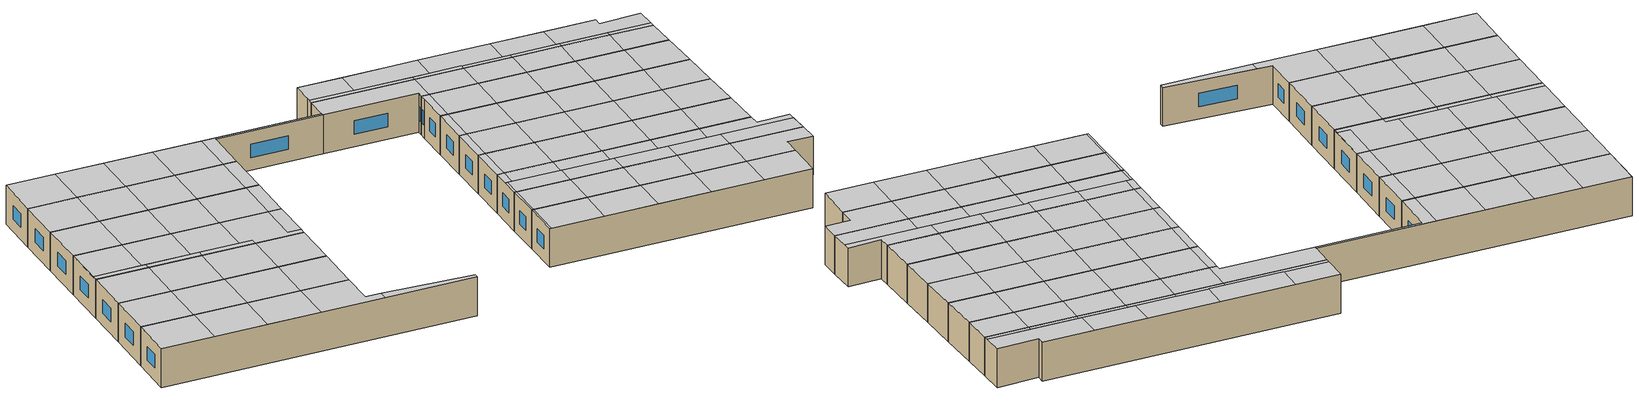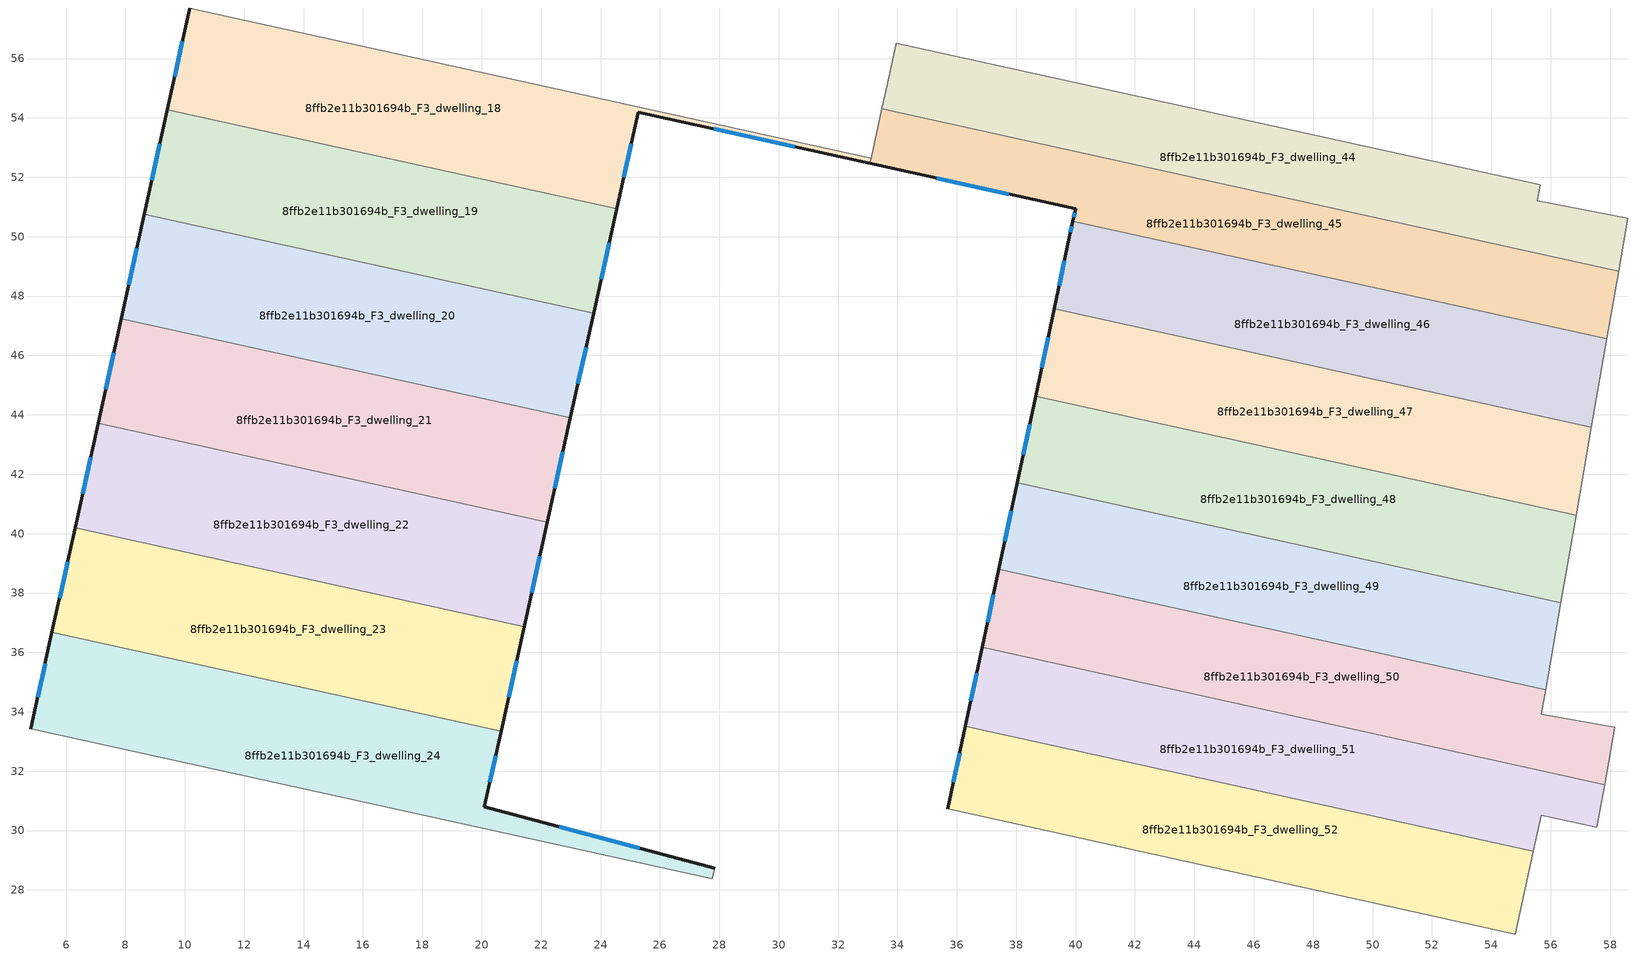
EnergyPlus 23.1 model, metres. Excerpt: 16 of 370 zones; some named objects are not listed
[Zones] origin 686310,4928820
8ffb2e11b301694b_F3_dwelling_18
 floor to 8ffb2e11b301694b_F2_dwelling_18 (EU_floor_Construction): 33.11,52.65 33.07,52.47 25.27,54.2 24.55,50.94 9.41,54.28 10.17,57.7 z9
 wall outside (EU_wall_Construction): 24.55,50.94 25.27,54.2 33.07,52.47 / 10.17,57.7 9.41,54.28 z9:12
 wall to 8ffb2e11b301694b_F3_dwelling_19 (EU_wall_Construction): 9.41,54.28 24.55,50.94 z9:12
 wall to 8ffb2e11b301694b_F3_dwelling_17 (EU_wall_Construction): 33.11,52.65 10.17,57.7 z9:12
 wall to 8ffb2e11b301694b_F3_dwelling_45 (EU_wall_Construction): 33.07,52.47 33.11,52.65 z9:12
 window (EU_Window_Construction): 27.81,53.63 30.53,53.03 / 24.78,52 25.03,53.14 / 9.92,56.59 9.66,55.39 z9.98:11.02
 ceiling to 8ffb2e11b301694b_F4_dwelling_22 (EU_floor_Construction): 20.04,51.93 20.8,55.36 17.25,56.14 16.5,52.71 z12
 ceiling to 8ffb2e11b301694b_F4_dwelling_20 (EU_floor_Construction): 12.95,53.49 13.71,56.92 10.17,57.7 9.41,54.27 z12
 ceiling to 8ffb2e11b301694b_F4_dwelling_23 (EU_floor_Construction): 23.58,51.15 24.34,54.58 20.8,55.36 20.04,51.93 z12
 ceiling to 8ffb2e11b301694b_F4_dwelling_21 (EU_floor_Construction): 16.5,52.71 17.25,56.14 13.71,56.92 12.95,53.49 z12
 ceiling to 8ffb2e11b301694b_F4_dwelling_24 (EU_floor_Construction): 33.07,52.47 33.11,52.65 24.34,54.58 23.58,51.15 24.55,50.94 25.27,54.2 z12
8ffb2e11b301694b_F3_dwelling_19
 floor to 8ffb2e11b301694b_F2_dwelling_19 (EU_floor_Construction): 24.55,50.94 23.77,47.42 8.64,50.76 9.41,54.28 z9
 wall outside (EU_wall_Construction): 9.41,54.28 8.64,50.76 / 23.77,47.42 24.55,50.94 z9:12
 wall to 8ffb2e11b301694b_F3_dwelling_20 (EU_wall_Construction): 8.64,50.76 23.77,47.42 z9:12
 window (EU_Window_Construction): 9.16,53.13 8.89,51.9 / 24.02,48.57 24.29,49.8 z9.98:11.02
 ceiling to 8ffb2e11b301694b_F4_dwelling_20 (EU_floor_Construction): 12.18,49.98 12.95,53.49 9.41,54.27 8.64,50.76 z12
 ceiling to 8ffb2e11b301694b_F4_dwelling_21 (EU_floor_Construction): 15.72,49.19 16.5,52.71 12.95,53.49 12.18,49.98 z12
 ceiling to 8ffb2e11b301694b_F4_dwelling_22 (EU_floor_Construction): 19.27,48.41 20.04,51.93 16.5,52.71 15.72,49.19 z12
 ceiling to 8ffb2e11b301694b_F4_dwelling_24 (EU_floor_Construction): 23.77,47.42 24.55,50.94 23.58,51.15 22.81,47.63 z12
 ceiling adiabatic (EU_roof_Construction): 22.81,47.63 23.58,51.15 20.04,51.93 19.27,48.41 z12
8ffb2e11b301694b_F3_dwelling_20
 floor to 8ffb2e11b301694b_F2_dwelling_20 (EU_floor_Construction): 23.77,47.42 22.99,43.9 7.86,47.24 8.64,50.76 z9
 wall outside (EU_wall_Construction): 8.64,50.76 7.86,47.24 / 22.99,43.9 23.77,47.42 z9:12
 wall to 8ffb2e11b301694b_F3_dwelling_21 (EU_wall_Construction): 7.86,47.24 22.99,43.9 z9:12
 window (EU_Window_Construction): 8.38,49.61 8.11,48.38 / 23.24,45.05 23.51,46.28 z9.98:11.02
 ceiling adiabatic (EU_roof_Construction): 22.03,44.11 22.81,47.63 19.27,48.41 18.49,44.89 z12
 ceiling to 8ffb2e11b301694b_F4_dwelling_22 (EU_floor_Construction): 18.49,44.89 19.27,48.41 15.72,49.19 14.95,45.67 z12
 ceiling to 8ffb2e11b301694b_F4_dwelling_20 (EU_floor_Construction): 11.4,46.46 12.18,49.98 8.64,50.76 7.86,47.24 z12
 ceiling to 8ffb2e11b301694b_F4_dwelling_24 (EU_floor_Construction): 22.99,43.9 23.77,47.42 22.81,47.63 22.03,44.11 z12
 ceiling to 8ffb2e11b301694b_F4_dwelling_21 (EU_floor_Construction): 14.95,45.67 15.72,49.19 12.18,49.98 11.4,46.46 z12
8ffb2e11b301694b_F3_dwelling_21
 floor to 8ffb2e11b301694b_F2_dwelling_21 (EU_floor_Construction): 22.99,43.9 22.21,40.38 7.08,43.72 7.86,47.24 z9
 wall outside (EU_wall_Construction): 7.86,47.24 7.08,43.72 / 22.21,40.38 22.99,43.9 z9:12
 wall to 8ffb2e11b301694b_F3_dwelling_22 (EU_wall_Construction): 7.08,43.72 22.21,40.38 z9:12
 window (EU_Window_Construction): 7.61,46.09 7.34,44.86 / 22.46,41.53 22.73,42.76 z9.98:11.02
 ceiling to 8ffb2e11b301694b_F4_dwelling_21 (EU_floor_Construction): 14.27,42.59 14.95,45.67 11.4,46.46 10.72,43.37 z12
 ceiling to 8ffb2e11b301694b_F4_dwelling_11 (EU_floor_Construction): 14.81,42.01 14.91,42.45 11.04,43.3 10.95,42.87 z12
 ceiling to 8ffb2e11b301694b_F4_dwelling_20 (EU_floor_Construction): 10.72,43.37 11.4,46.46 7.86,47.24 7.18,44.15 z12
 ceiling to 8ffb2e11b301694b_F4_dwelling_12 (EU_floor_Construction): 18.68,41.16 18.78,41.6 14.91,42.45 14.81,42.01 z12
 ceiling to 8ffb2e11b301694b_F4_dwelling_22 (EU_floor_Construction): 17.81,41.81 18.49,44.89 14.95,45.67 14.27,42.59 z12
 ceiling to 8ffb2e11b301694b_F4_dwelling_24 (EU_floor_Construction): 22.3,40.82 22.99,43.9 22.03,44.11 21.35,41.03 z12
 ceiling adiabatic (EU_roof_Construction): 22.21,40.38 22.3,40.82 21.35,41.03 22.03,44.11 18.49,44.89 17.81,41.81 7.18,44.15 7.08,43.72 10.95,42.87 11.04,43.3 18.78,41.6 18.68,41.16 z12
8ffb2e11b301694b_F3_dwelling_22
 floor to 8ffb2e11b301694b_F2_dwelling_22 (EU_floor_Construction): 22.21,40.38 21.43,36.86 6.31,40.2 7.08,43.72 z9
 wall outside (EU_wall_Construction): 21.43,36.86 22.21,40.38 / 7.08,43.72 6.31,40.2 z9:12
 wall to 8ffb2e11b301694b_F3_dwelling_23 (EU_wall_Construction): 6.31,40.2 21.43,36.86 z9:12
 window (EU_Window_Construction): 21.68,38.01 21.95,39.24 / 6.83,42.57 6.56,41.34 z9.98:11.02
 ceiling to 8ffb2e11b301694b_F4_dwelling_12 (EU_floor_Construction): 17.9,37.64 18.68,41.16 14.81,42.01 14.04,38.49 z12
 ceiling to 8ffb2e11b301694b_F4_dwelling_13 (EU_floor_Construction): 21.43,36.86 22.21,40.38 18.68,41.16 17.9,37.64 z12
 ceiling to 8ffb2e11b301694b_F4_dwelling_11 (EU_floor_Construction): 14.04,38.49 14.81,42.01 10.95,42.87 10.17,39.34 z12
 ceiling to 8ffb2e11b301694b_F4_dwelling_10 (EU_floor_Construction): 10.17,39.34 10.95,42.87 7.08,43.72 6.31,40.2 z12
8ffb2e11b301694b_F3_dwelling_23
 floor to 8ffb2e11b301694b_F2_dwelling_23 (EU_floor_Construction): 21.43,36.86 20.65,33.34 5.53,36.67 6.31,40.2 z9
 wall outside (EU_wall_Construction): 6.31,40.2 5.53,36.67 / 20.65,33.34 21.43,36.86 z9:12
 wall to 8ffb2e11b301694b_F3_dwelling_24 (EU_wall_Construction): 5.53,36.67 20.65,33.34 z9:12
 window (EU_Window_Construction): 6.05,39.05 5.78,37.82 / 20.9,34.49 21.18,35.72 z9.98:11.02
 ceiling to 8ffb2e11b301694b_F4_dwelling_11 (EU_floor_Construction): 13.26,34.97 14.04,38.49 10.17,39.34 9.39,35.82 z12
 ceiling to 8ffb2e11b301694b_F4_dwelling_12 (EU_floor_Construction): 17.13,34.12 17.9,37.64 14.04,38.49 13.26,34.97 z12
 ceiling to 8ffb2e11b301694b_F4_dwelling_10 (EU_floor_Construction): 9.39,35.82 10.17,39.34 6.31,40.2 5.53,36.67 z12
 ceiling to 8ffb2e11b301694b_F4_dwelling_13 (EU_floor_Construction): 20.65,33.34 21.43,36.86 17.9,37.64 17.13,34.12 z12
8ffb2e11b301694b_F3_dwelling_24
 floor to 8ffb2e11b301694b_F2_dwelling_24 (EU_floor_Construction): 20.65,33.34 20.09,30.81 27.84,28.73 27.76,28.37 4.81,33.43 5.53,36.67 z9
 wall outside (EU_wall_Construction): 27.84,28.73 20.09,30.81 20.65,33.34 / 5.53,36.67 4.81,33.43 z9:12
 wall to 8ffb2e11b301694b_F3_dwelling_25 (EU_wall_Construction): 4.81,33.43 27.76,28.37 z9:12
 wall to 8ffb2e11b301694b_F3_dwelling_54 (EU_wall_Construction): 27.76,28.37 27.84,28.73 z9:12
 window (EU_Window_Construction): 25.32,29.4 22.61,30.13 / 5.29,35.62 5.04,34.49 / 20.27,31.63 20.47,32.52 z9.98:11.02
 ceiling to 8ffb2e11b301694b_F4_dwelling_12 (EU_floor_Construction): 16.41,30.87 17.13,34.12 13.26,34.97 12.55,31.73 z12
 ceiling to 8ffb2e11b301694b_F4_dwelling_10 (EU_floor_Construction): 8.68,32.58 9.39,35.82 5.53,36.67 4.81,33.43 z12
 ceiling to 8ffb2e11b301694b_F4_dwelling_11 (EU_floor_Construction): 12.55,31.73 13.26,34.97 9.39,35.82 8.68,32.58 z12
 ceiling to 8ffb2e11b301694b_F4_dwelling_14 (EU_floor_Construction): 27.76,28.37 27.84,28.73 21.24,30.5 21.1,29.84 z12
 ceiling to 8ffb2e11b301694b_F4_dwelling_13 (EU_floor_Construction): 21.1,29.84 21.24,30.5 20.09,30.81 20.65,33.34 17.13,34.12 16.41,30.87 z12
8ffb2e11b301694b_F3_dwelling_44
 floor to 8ffb2e11b301694b_F2_dwelling_44 (EU_floor_Construction): 55.65,51.74 55.55,51.21 58.6,50.62 58.29,48.84 33.48,54.31 33.96,56.52 z9
 wall adiabatic (EU_wall_Construction): 58.29,48.84 58.6,50.62 55.55,51.21 55.65,51.74 z9:12
 wall to 8ffb2e11b301694b_F3_dwelling_45 (EU_wall_Construction): 33.48,54.31 58.29,48.84 z9:12
 wall to 8ffb2e11b301694b_F3_dwelling_43 (EU_wall_Construction): 55.65,51.74 33.96,56.52 z9:12
 wall to 8ffb2e11b301694b_F3_dwelling_16 (EU_wall_Construction): 33.96,56.52 33.62,54.97 z9:12
 wall to 8ffb2e11b301694b_F3_dwelling_17 (EU_wall_Construction): 33.62,54.97 33.48,54.31 z9:12
 ceiling to 8ffb2e11b301694b_F4_dwelling_39 (EU_floor_Construction): 58.34,49.16 58.6,50.62 55.55,51.21 55.65,51.74 51.88,52.57 51.46,50.68 z12
 ceiling to 8ffb2e11b301694b_F4_dwelling_36 (EU_floor_Construction): 42.27,52.7 42.69,54.6 37.24,55.8 36.82,53.9 z12
 ceiling to 8ffb2e11b301694b_F4_dwelling_25 (EU_floor_Construction): 44.52,51.87 44.59,52.19 41.05,52.97 40.98,52.65 z12
 ceiling to 8ffb2e11b301694b_F4_dwelling_38 (EU_floor_Construction): 51.46,50.68 51.88,52.57 47.99,53.43 47.58,51.53 z12
 ceiling to 8ffb2e11b301694b_F4_dwelling_24 (EU_floor_Construction): 40.98,52.65 41.05,52.97 33.55,54.62 33.48,54.31 z12
 ceiling to 8ffb2e11b301694b_F4_dwelling_37 (EU_floor_Construction): 47.58,51.53 47.99,53.43 42.69,54.6 42.27,52.7 z12
 ceiling adiabatic (EU_roof_Construction): 36.82,53.9 37.24,55.8 33.96,56.52 33.55,54.62 z12
 ceiling to 8ffb2e11b301694b_F4_dwelling_29 (EU_floor_Construction): 58.29,48.84 58.34,49.16 55.22,49.85 55.15,49.53 z12
 ceiling to 8ffb2e11b301694b_F4_dwelling_27 (EU_floor_Construction): 51.61,50.31 51.68,50.63 48.14,51.41 48.07,51.09 z12
 ceiling to 8ffb2e11b301694b_F4_dwelling_28 (EU_floor_Construction): 55.15,49.53 55.22,49.85 51.68,50.63 51.61,50.31 z12
 ceiling to 8ffb2e11b301694b_F4_dwelling_26 (EU_floor_Construction): 48.07,51.09 48.14,51.41 44.59,52.19 44.52,51.87 z12
8ffb2e11b301694b_F3_dwelling_45
 floor to 8ffb2e11b301694b_F2_dwelling_45 (EU_floor_Construction): 58.29,48.84 57.89,46.56 39.91,50.53 40,50.93 33.07,52.47 33.48,54.31 z9
 wall outside (EU_wall_Construction): 33.07,52.47 40,50.93 39.91,50.53 z9:12
 wall adiabatic (EU_wall_Construction): 57.89,46.56 58.29,48.84 z9:12
 wall to 8ffb2e11b301694b_F3_dwelling_46 (EU_wall_Construction): 39.91,50.53 57.89,46.56 z9:12
 wall to 8ffb2e11b301694b_F3_dwelling_17 (EU_wall_Construction): 33.48,54.31 33.11,52.65 z9:12
 window (EU_Window_Construction): 39.97,50.8 39.94,50.66 / 35.32,51.97 37.75,51.43 z9.98:11.02
 ceiling to 8ffb2e11b301694b_F4_dwelling_29 (EU_floor_Construction): 57.89,46.56 58.29,48.84 55.15,49.53 54.66,47.28 z12
 ceiling to 8ffb2e11b301694b_F4_dwelling_25 (EU_floor_Construction): 44.03,49.62 44.52,51.87 40.98,52.65 40.48,50.4 z12
 ceiling to 8ffb2e11b301694b_F4_dwelling_26 (EU_floor_Construction): 47.57,48.84 48.07,51.09 44.52,51.87 44.03,49.62 z12
 ceiling to 8ffb2e11b301694b_F4_dwelling_28 (EU_floor_Construction): 54.66,47.28 55.15,49.53 51.61,50.31 51.11,48.06 z12
 ceiling to 8ffb2e11b301694b_F4_dwelling_24 (EU_floor_Construction): 40.48,50.4 40.98,52.65 33.48,54.31 33.11,52.65 33.07,52.47 40,50.93 39.91,50.52 z12
 ceiling to 8ffb2e11b301694b_F4_dwelling_27 (EU_floor_Construction): 51.11,48.06 51.61,50.31 48.07,51.09 47.57,48.84 z12
8ffb2e11b301694b_F3_dwelling_46
 floor to 8ffb2e11b301694b_F2_dwelling_46 (EU_floor_Construction): 57.89,46.56 57.37,43.58 39.28,47.57 39.79,49.97 39.91,50.53 z9
 wall outside (EU_wall_Construction): 39.91,50.53 39.79,49.97 39.28,47.57 z9:12
 wall adiabatic (EU_wall_Construction): 57.37,43.58 57.89,46.56 z9:12
 wall to 8ffb2e11b301694b_F3_dwelling_47 (EU_wall_Construction): 39.28,47.57 57.37,43.58 z9:12
 window (EU_Window_Construction): 39.62,49.19 39.44,48.35 / 39.87,50.35 39.83,50.15 z9.98:11.02
 ceiling to 8ffb2e11b301694b_F4_dwelling_25 (EU_floor_Construction): 43.38,46.67 44.03,49.62 40.48,50.4 39.83,47.45 z12
 ceiling adiabatic (EU_roof_Construction): 50.46,45.1 51.11,48.06 47.57,48.84 46.92,45.89 z12
 ceiling to 8ffb2e11b301694b_F4_dwelling_24 (EU_floor_Construction): 39.83,47.45 40.48,50.4 39.91,50.52 39.79,49.97 39.28,47.57 z12
 ceiling to 8ffb2e11b301694b_F4_dwelling_28 (EU_floor_Construction): 54.01,44.32 54.66,47.28 51.11,48.06 50.46,45.1 z12
 ceiling to 8ffb2e11b301694b_F4_dwelling_26 (EU_floor_Construction): 46.92,45.89 47.57,48.84 44.03,49.62 43.38,46.67 z12
 ceiling to 8ffb2e11b301694b_F4_dwelling_29 (EU_floor_Construction): 57.37,43.58 57.89,46.56 54.66,47.28 54.01,44.32 z12
8ffb2e11b301694b_F3_dwelling_47
 floor to 8ffb2e11b301694b_F2_dwelling_47 (EU_floor_Construction): 57.37,43.58 56.86,40.62 38.65,44.63 39.28,47.57 z9
 wall outside (EU_wall_Construction): 39.28,47.57 38.65,44.63 z9:12
 wall to 8ffb2e11b301694b_F3_dwelling_48 (EU_wall_Construction): 38.65,44.63 56.86,40.62 z9:12
 wall adiabatic (EU_wall_Construction): 56.86,40.62 57.37,43.58 z9:12
 window (EU_Window_Construction): 39.07,46.61 38.86,45.59 z9.98:11.02
 ceiling to 8ffb2e11b301694b_F4_dwelling_26 (EU_floor_Construction): 46.27,42.95 46.92,45.89 43.38,46.67 42.73,43.73 z12
 ceiling to 8ffb2e11b301694b_F4_dwelling_25 (EU_floor_Construction): 42.73,43.73 43.38,46.67 39.83,47.45 39.19,44.51 z12
 ceiling to 8ffb2e11b301694b_F4_dwelling_28 (EU_floor_Construction): 53.36,41.39 54.01,44.32 50.46,45.1 49.82,42.17 z12
 ceiling to 8ffb2e11b301694b_F4_dwelling_29 (EU_floor_Construction): 56.86,40.62 57.37,43.58 54.01,44.32 53.36,41.39 z12
 ceiling to 8ffb2e11b301694b_F4_dwelling_24 (EU_floor_Construction): 39.19,44.51 39.83,47.45 39.28,47.57 38.65,44.63 z12
 ceiling to 8ffb2e11b301694b_F4_dwelling_27 (EU_floor_Construction): 49.82,42.17 50.46,45.1 46.92,45.89 46.27,42.95 z12
8ffb2e11b301694b_F3_dwelling_48
 floor to 8ffb2e11b301694b_F2_dwelling_48 (EU_floor_Construction): 56.86,40.62 56.34,37.67 38.03,41.71 38.65,44.63 z9
 wall outside (EU_wall_Construction): 38.65,44.63 38.03,41.71 z9:12
 wall adiabatic (EU_wall_Construction): 56.34,37.67 56.86,40.62 z9:12
 wall to 8ffb2e11b301694b_F3_dwelling_49 (EU_wall_Construction): 38.03,41.71 56.34,37.67 z9:12
 window (EU_Window_Construction): 38.45,43.68 38.23,42.66 z9.98:11.02
 ceiling to 8ffb2e11b301694b_F4_dwelling_27 (EU_floor_Construction): 49.17,39.25 49.82,42.17 46.27,42.95 45.63,40.03 z12
 ceiling to 8ffb2e11b301694b_F4_dwelling_26 (EU_floor_Construction): 45.63,40.03 46.27,42.95 42.73,43.73 42.09,40.82 z12
 ceiling to 8ffb2e11b301694b_F4_dwelling_25 (EU_floor_Construction): 42.09,40.82 42.73,43.73 39.19,44.51 38.54,41.6 z12
 ceiling to 8ffb2e11b301694b_F4_dwelling_28 (EU_floor_Construction): 52.72,38.47 53.36,41.39 49.82,42.17 49.17,39.25 z12
 ceiling to 8ffb2e11b301694b_F4_dwelling_24 (EU_floor_Construction): 38.54,41.6 39.19,44.51 38.65,44.63 38.03,41.71 z12
 ceiling to 8ffb2e11b301694b_F4_dwelling_29 (EU_floor_Construction): 56.34,37.67 56.86,40.62 53.36,41.39 52.72,38.47 z12
8ffb2e11b301694b_F3_dwelling_49
 floor to 8ffb2e11b301694b_F2_dwelling_49 (EU_floor_Construction): 56.34,37.67 55.83,34.75 37.41,38.8 38.03,41.71 z9
 wall outside (EU_wall_Construction): 38.03,41.71 37.41,38.8 z9:12
 wall to 8ffb2e11b301694b_F3_dwelling_50 (EU_wall_Construction): 37.41,38.8 55.83,34.75 z9:12
 wall adiabatic (EU_wall_Construction): 55.83,34.75 56.34,37.67 z9:12
 window (EU_Window_Construction): 37.83,40.76 37.61,39.75 z9.98:11.02
 ceiling to 8ffb2e11b301694b_F4_dwelling_28 (EU_floor_Construction): 52.08,35.57 52.72,38.47 49.17,39.25 48.53,36.35 z12
 ceiling to 8ffb2e11b301694b_F4_dwelling_27 (EU_floor_Construction): 48.53,36.35 49.17,39.25 45.63,40.03 44.99,37.14 z12
 ceiling to 8ffb2e11b301694b_F4_dwelling_29 (EU_floor_Construction): 55.83,34.75 56.34,37.67 52.72,38.47 52.08,35.57 z12
 ceiling to 8ffb2e11b301694b_F4_dwelling_26 (EU_floor_Construction): 44.99,37.14 45.63,40.03 42.09,40.82 41.45,37.92 z12
 ceiling to 8ffb2e11b301694b_F4_dwelling_25 (EU_floor_Construction): 41.45,37.92 42.09,40.82 38.54,41.6 37.91,38.7 z12
 ceiling adiabatic (EU_roof_Construction): 37.91,38.7 38.54,41.6 38.03,41.71 37.41,38.8 z12
8ffb2e11b301694b_F3_dwelling_50
 floor to 8ffb2e11b301694b_F2_dwelling_50 (EU_floor_Construction): 55.83,34.75 55.69,33.92 58.16,33.49 57.81,31.55 36.85,36.17 37.41,38.8 z9
 wall outside (EU_wall_Construction): 37.41,38.8 36.85,36.17 z9:12
 wall adiabatic (EU_wall_Construction): 57.81,31.55 58.16,33.49 55.69,33.92 55.83,34.75 z9:12
 wall to 8ffb2e11b301694b_F3_dwelling_51 (EU_wall_Construction): 36.85,36.17 57.81,31.55 z9:12
 window (EU_Window_Construction): 37.23,37.95 37.03,37.02 z9.98:11.02
 ceiling to 8ffb2e11b301694b_F4_dwelling_19 (EU_floor_Construction): 57.81,31.55 58.06,32.94 52.8,34.1 52.5,32.72 z12
 ceiling to 8ffb2e11b301694b_F4_dwelling_17 (EU_floor_Construction): 48.63,33.57 48.93,34.95 45.07,35.8 44.76,34.42 z12
 ceiling to 8ffb2e11b301694b_F4_dwelling_29 (EU_floor_Construction): 58.06,32.94 58.16,33.49 55.69,33.92 55.83,34.75 52.08,35.57 51.8,34.32 z12
 ceiling to 8ffb2e11b301694b_F4_dwelling_15 (EU_floor_Construction): 40.9,35.27 41.2,36.66 37.33,37.51 37.03,36.13 z12
 ceiling to 8ffb2e11b301694b_F4_dwelling_26 (EU_floor_Construction): 44.71,35.88 44.99,37.14 41.45,37.92 41.17,36.66 41.2,36.65 z12
 ceiling to 8ffb2e11b301694b_F4_dwelling_16 (EU_floor_Construction): 44.76,34.42 45.07,35.8 41.2,36.65 40.9,35.27 z12
 ceiling to 8ffb2e11b301694b_F4_dwelling_25 (EU_floor_Construction): 41.17,36.66 41.45,37.92 37.91,38.7 37.63,37.44 z12
 ceiling to 8ffb2e11b301694b_F4_dwelling_18 (EU_floor_Construction): 52.5,32.72 52.8,34.1 48.93,34.95 48.63,33.57 z12
 ceiling adiabatic (EU_roof_Construction): 37.63,37.44 37.91,38.7 37.41,38.8 37.15,37.55 z12
 ceiling to 8ffb2e11b301694b_F4_dwelling_28 (EU_floor_Construction): 51.8,34.32 52.08,35.57 48.53,36.35 48.26,35.1 z12
 ceiling to 8ffb2e11b301694b_F4_dwelling_14 (EU_floor_Construction): 37.03,36.13 37.33,37.51 37.15,37.55 36.85,36.17 z12
 ceiling to 8ffb2e11b301694b_F4_dwelling_27 (EU_floor_Construction): 48.26,35.1 48.53,36.35 44.99,37.14 44.71,35.88 z12
8ffb2e11b301694b_F3_dwelling_51
 floor to 8ffb2e11b301694b_F2_dwelling_51 (EU_floor_Construction): 57.81,31.55 57.56,30.11 55.69,30.51 55.42,29.3 36.29,33.52 36.85,36.17 z9
 wall outside (EU_wall_Construction): 36.85,36.17 36.29,33.52 z9:12
 wall adiabatic (EU_wall_Construction): 55.42,29.3 55.69,30.51 57.56,30.11 57.81,31.55 z9:12
 wall to 8ffb2e11b301694b_F3_dwelling_52 (EU_wall_Construction): 36.29,33.52 55.42,29.3 z9:12
 window (EU_Window_Construction): 36.67,35.3 36.47,34.38 z9.98:11.02
 ceiling to 8ffb2e11b301694b_F4_dwelling_17 (EU_floor_Construction): 48.05,30.93 48.63,33.57 44.76,34.42 44.18,31.78 z12
 ceiling to 8ffb2e11b301694b_F4_dwelling_19 (EU_floor_Construction): 57.56,30.11 57.81,31.55 52.5,32.72 51.91,30.07 55.42,29.3 55.69,30.51 z12
 ceiling to 8ffb2e11b301694b_F4_dwelling_15 (EU_floor_Construction): 40.31,32.63 40.9,35.27 37.03,36.13 36.45,33.48 z12
 ceiling to 8ffb2e11b301694b_F4_dwelling_16 (EU_floor_Construction): 44.18,31.78 44.76,34.42 40.9,35.27 40.31,32.63 z12
 ceiling to 8ffb2e11b301694b_F4_dwelling_14 (EU_floor_Construction): 36.45,33.48 37.03,36.13 36.85,36.17 36.29,33.52 z12
 ceiling to 8ffb2e11b301694b_F4_dwelling_18 (EU_floor_Construction): 51.91,30.07 52.5,32.72 48.63,33.57 48.05,30.93 z12
8ffb2e11b301694b_F3_dwelling_52
 floor to 8ffb2e11b301694b_F2_dwelling_52 (EU_floor_Construction): 55.42,29.3 54.81,26.52 35.69,30.73 36.29,33.52 z9
 wall outside (EU_wall_Construction): 36.29,33.52 35.69,30.73 z9:12
 wall adiabatic (EU_wall_Construction): 54.81,26.52 55.42,29.3 z9:12
 wall to 8ffb2e11b301694b_F3_dwelling_53 (EU_wall_Construction): 35.69,30.73 54.81,26.52 z9:12
 window (EU_Window_Construction): 36.09,32.61 35.89,31.64 z9.98:11.02
 ceiling to 8ffb2e11b301694b_F4_dwelling_16 (EU_floor_Construction): 43.57,28.99 44.18,31.78 40.31,32.63 39.7,29.85 z12
 ceiling to 8ffb2e11b301694b_F4_dwelling_15 (EU_floor_Construction): 39.7,29.85 40.31,32.63 36.45,33.48 35.83,30.7 z12
 ceiling to 8ffb2e11b301694b_F4_dwelling_19 (EU_floor_Construction): 54.81,26.52 55.42,29.3 51.91,30.07 51.3,27.29 z12
 ceiling to 8ffb2e11b301694b_F4_dwelling_14 (EU_floor_Construction): 35.83,30.7 36.45,33.48 36.29,33.52 35.69,30.73 z12
 ceiling to 8ffb2e11b301694b_F4_dwelling_17 (EU_floor_Construction): 47.43,28.14 48.05,30.93 44.18,31.78 43.57,28.99 z12
 ceiling to 8ffb2e11b301694b_F4_dwelling_18 (EU_floor_Construction): 51.3,27.29 51.91,30.07 48.05,30.93 47.43,28.14 z12
[Building]
EU S2 Campaign: North Axis=0; Terrain=City; Solar Distribution=FullExterior
[Site:Location]
Bologna: Latitude=44.5; Longitude=11.25; Time Zone=1; Elevation=37
[SizingPeriod:WeatherFileDays]
AnnualSizingPeriod: Begin Month=1; Begin Day of Month=1; End Month=12; End Day of Month=31; Day of Week for Start Day=Monday; Use Weather File Daylight Saving Period=No; Use Weather File Rain and Snow Indicators=No
[MATERIAL]
EU_InternalMass_Material: Roughness=MediumRough; Thickness=0.1; Conductivity=1; Density=1800; Specific Heat=900; Thermal Absorptance=0.9; Solar Absorptance=0.7; Visible Absorptance=0.7
[MATERIAL:NOMASS] Roughness=MediumRough; Thermal Absorptance=0.9; Solar Absorptance=0.7; Visible Absorptance=0.7
Name | Thermal Resistance
EU_wall_NoMass | 0.905828
EU_roof_NoMass | 0.37593
EU_floor_NoMass | 0.67114
[WINDOWMATERIAL:SIMPLEGLAZINGSYSTEM]
EU_Window_SimpleGlazing: UFactor=4.52486; Solar Heat Gain Coefficient=0.85; Visible Transmittance=0.85
[CONSTRUCTION]
EU_wall_Construction: EU_wall_NoMass
EU_roof_Construction: EU_roof_NoMass
EU_floor_Construction: EU_floor_NoMass
EU_Window_Construction: EU_Window_SimpleGlazing
EU_InternalMass_Construction: EU_InternalMass_Material
[ZONE] Type=1; Multiplier=1; Ceiling Height=autocalculate; Floor Area=autocalculate; Part of Total Floor Area=Yes
Name | Volume
8ffb2e11b301694b_F3_dwelling_18 | 167.474
8ffb2e11b301694b_F3_dwelling_19; 8ffb2e11b301694b_F3_dwelling_20 | 167.52
8ffb2e11b301694b_F3_dwelling_21 | 167.466
8ffb2e11b301694b_F3_dwelling_22; 8ffb2e11b301694b_F3_dwelling_52 | 167.509
8ffb2e11b301694b_F3_dwelling_23 | 167.51
8ffb2e11b301694b_F3_dwelling_24 | 167.495
8ffb2e11b301694b_F3_dwelling_44 | 167.462
8ffb2e11b301694b_F3_dwelling_45 | 167.483
8ffb2e11b301694b_F3_dwelling_46 | 167.498
8ffb2e11b301694b_F3_dwelling_47 | 167.501
8ffb2e11b301694b_F3_dwelling_48 | 167.487
8ffb2e11b301694b_F3_dwelling_49 | 167.476
8ffb2e11b301694b_F3_dwelling_50 | 167.49
8ffb2e11b301694b_F3_dwelling_51 | 167.499
[INTERNALMASS] Construction=EU_InternalMass_Construction
Name | Zone or ZoneList | Surface Area
8ffb2e11b301694b_F3_dwelling_18_EU_InternalMass | 8ffb2e11b301694b_F3_dwelling_18 | 55.8243
8ffb2e11b301694b_F3_dwelling_19_EU_InternalMass | 8ffb2e11b301694b_F3_dwelling_19 | 55.8398
8ffb2e11b301694b_F3_dwelling_20_EU_InternalMass | 8ffb2e11b301694b_F3_dwelling_20 | 55.84
8ffb2e11b301694b_F3_dwelling_21_EU_InternalMass | 8ffb2e11b301694b_F3_dwelling_21 | 55.822
8ffb2e11b301694b_F3_dwelling_22_EU_InternalMass | 8ffb2e11b301694b_F3_dwelling_22 | 55.836
8ffb2e11b301694b_F3_dwelling_23_EU_InternalMass | 8ffb2e11b301694b_F3_dwelling_23 | 55.8365
8ffb2e11b301694b_F3_dwelling_24_EU_InternalMass | 8ffb2e11b301694b_F3_dwelling_24 | 55.8316
8ffb2e11b301694b_F3_dwelling_44_EU_InternalMass | 8ffb2e11b301694b_F3_dwelling_44 | 55.8208
8ffb2e11b301694b_F3_dwelling_45_EU_InternalMass | 8ffb2e11b301694b_F3_dwelling_45 | 55.8278
8ffb2e11b301694b_F3_dwelling_46_EU_InternalMass | 8ffb2e11b301694b_F3_dwelling_46 | 55.8327
8ffb2e11b301694b_F3_dwelling_47_EU_InternalMass | 8ffb2e11b301694b_F3_dwelling_47 | 55.8337
8ffb2e11b301694b_F3_dwelling_48_EU_InternalMass | 8ffb2e11b301694b_F3_dwelling_48 | 55.8293
8ffb2e11b301694b_F3_dwelling_49_EU_InternalMass | 8ffb2e11b301694b_F3_dwelling_49 | 55.8254
8ffb2e11b301694b_F3_dwelling_50_EU_InternalMass | 8ffb2e11b301694b_F3_dwelling_50 | 55.8299
8ffb2e11b301694b_F3_dwelling_51_EU_InternalMass | 8ffb2e11b301694b_F3_dwelling_51 | 55.8324
8ffb2e11b301694b_F3_dwelling_52_EU_InternalMass | 8ffb2e11b301694b_F3_dwelling_52 | 55.8368
[OTHEREQUIPMENT] Fuel Type=Electricity; Design Level Calculation Method=Watts/Area; Power per Zone Floor Area=1; Fraction Latent=0; Fraction Radiant=0; Fraction Lost=0; Carbon Dioxide Generation Rate=0; EndUse Subcategory=EU_Step8_InternalGains
Name | Zone or ZoneList or Space or SpaceList | Schedule
EU_Step8_InternalGain_8ffb2e11b301694b_F3_dwelling_18_f000 | 8ffb2e11b301694b_F3_dwelling_18 | EU_Step8_GainSchedule_8ffb2e11b301694b_F3_dwelling_18_f000
EU_Step8_InternalGain_8ffb2e11b301694b_F3_dwelling_19_f000 | 8ffb2e11b301694b_F3_dwelling_19 | EU_Step8_GainSchedule_8ffb2e11b301694b_F3_dwelling_19_f000
EU_Step8_InternalGain_8ffb2e11b301694b_F3_dwelling_20_f000 | 8ffb2e11b301694b_F3_dwelling_20 | EU_Step8_GainSchedule_8ffb2e11b301694b_F3_dwelling_20_f000
EU_Step8_InternalGain_8ffb2e11b301694b_F3_dwelling_21_f000 | 8ffb2e11b301694b_F3_dwelling_21 | EU_Step8_GainSchedule_8ffb2e11b301694b_F3_dwelling_21_f000
EU_Step8_InternalGain_8ffb2e11b301694b_F3_dwelling_22_f000 | 8ffb2e11b301694b_F3_dwelling_22 | EU_Step8_GainSchedule_8ffb2e11b301694b_F3_dwelling_22_f000
EU_Step8_InternalGain_8ffb2e11b301694b_F3_dwelling_23_f000 | 8ffb2e11b301694b_F3_dwelling_23 | EU_Step8_GainSchedule_8ffb2e11b301694b_F3_dwelling_23_f000
EU_Step8_InternalGain_8ffb2e11b301694b_F3_dwelling_24_f000 | 8ffb2e11b301694b_F3_dwelling_24 | EU_Step8_GainSchedule_8ffb2e11b301694b_F3_dwelling_24_f000
EU_Step8_InternalGain_8ffb2e11b301694b_F3_dwelling_44_f000 | 8ffb2e11b301694b_F3_dwelling_44 | EU_Step8_GainSchedule_8ffb2e11b301694b_F3_dwelling_44_f000
EU_Step8_InternalGain_8ffb2e11b301694b_F3_dwelling_45_f000 | 8ffb2e11b301694b_F3_dwelling_45 | EU_Step8_GainSchedule_8ffb2e11b301694b_F3_dwelling_45_f000
EU_Step8_InternalGain_8ffb2e11b301694b_F3_dwelling_46_f000 | 8ffb2e11b301694b_F3_dwelling_46 | EU_Step8_GainSchedule_8ffb2e11b301694b_F3_dwelling_46_f000
EU_Step8_InternalGain_8ffb2e11b301694b_F3_dwelling_47_f000 | 8ffb2e11b301694b_F3_dwelling_47 | EU_Step8_GainSchedule_8ffb2e11b301694b_F3_dwelling_47_f000
EU_Step8_InternalGain_8ffb2e11b301694b_F3_dwelling_48_f000 | 8ffb2e11b301694b_F3_dwelling_48 | EU_Step8_GainSchedule_8ffb2e11b301694b_F3_dwelling_48_f000
EU_Step8_InternalGain_8ffb2e11b301694b_F3_dwelling_49_f000 | 8ffb2e11b301694b_F3_dwelling_49 | EU_Step8_GainSchedule_8ffb2e11b301694b_F3_dwelling_49_f000
EU_Step8_InternalGain_8ffb2e11b301694b_F3_dwelling_50_f000 | 8ffb2e11b301694b_F3_dwelling_50 | EU_Step8_GainSchedule_8ffb2e11b301694b_F3_dwelling_50_f000
EU_Step8_InternalGain_8ffb2e11b301694b_F3_dwelling_51_f000 | 8ffb2e11b301694b_F3_dwelling_51 | EU_Step8_GainSchedule_8ffb2e11b301694b_F3_dwelling_51_f000
EU_Step8_InternalGain_8ffb2e11b301694b_F3_dwelling_52_f000 | 8ffb2e11b301694b_F3_dwelling_52 | EU_Step8_GainSchedule_8ffb2e11b301694b_F3_dwelling_52_f000
[ZONEVENTILATION:DESIGNFLOWRATE] Schedule=EU_AlwaysOn; Design Flow Rate Calculation Method=AirChanges/Hour; Air Changes per Hour=0.73129; Ventilation Type=Natural; Fan Pressure Rise=0; Fan Total Efficiency=1; Constant Term Coefficient=1; Temperature Term Coefficient=0; Velocity Term Coefficient=0; Velocity Squared Term Coefficient=0; Minimum Indoor Temperature=-100; Maximum Indoor Temperature=100; Delta Temperature=-100; Minimum Outdoor Temperature=-100; Maximum Outdoor Temperature=100; Maximum Wind Speed=40
Name | Zone or ZoneList or Space or SpaceList
EU_ConstantAir_8ffb2e11b301694b_F3_dwelling_18 | 8ffb2e11b301694b_F3_dwelling_18
EU_ConstantAir_8ffb2e11b301694b_F3_dwelling_19 | 8ffb2e11b301694b_F3_dwelling_19
EU_ConstantAir_8ffb2e11b301694b_F3_dwelling_20 | 8ffb2e11b301694b_F3_dwelling_20
EU_ConstantAir_8ffb2e11b301694b_F3_dwelling_21 | 8ffb2e11b301694b_F3_dwelling_21
EU_ConstantAir_8ffb2e11b301694b_F3_dwelling_22 | 8ffb2e11b301694b_F3_dwelling_22
EU_ConstantAir_8ffb2e11b301694b_F3_dwelling_23 | 8ffb2e11b301694b_F3_dwelling_23
EU_ConstantAir_8ffb2e11b301694b_F3_dwelling_24 | 8ffb2e11b301694b_F3_dwelling_24
EU_ConstantAir_8ffb2e11b301694b_F3_dwelling_44 | 8ffb2e11b301694b_F3_dwelling_44
EU_ConstantAir_8ffb2e11b301694b_F3_dwelling_45 | 8ffb2e11b301694b_F3_dwelling_45
EU_ConstantAir_8ffb2e11b301694b_F3_dwelling_46 | 8ffb2e11b301694b_F3_dwelling_46
EU_ConstantAir_8ffb2e11b301694b_F3_dwelling_47 | 8ffb2e11b301694b_F3_dwelling_47
EU_ConstantAir_8ffb2e11b301694b_F3_dwelling_48 | 8ffb2e11b301694b_F3_dwelling_48
EU_ConstantAir_8ffb2e11b301694b_F3_dwelling_49 | 8ffb2e11b301694b_F3_dwelling_49
EU_ConstantAir_8ffb2e11b301694b_F3_dwelling_50 | 8ffb2e11b301694b_F3_dwelling_50
EU_ConstantAir_8ffb2e11b301694b_F3_dwelling_51 | 8ffb2e11b301694b_F3_dwelling_51
EU_ConstantAir_8ffb2e11b301694b_F3_dwelling_52 | 8ffb2e11b301694b_F3_dwelling_52
[HVACTEMPLATE:THERMOSTAT] Constant Heating Setpoint=20; Constant Cooling Setpoint=50
EU_HeatOnly_8ffb2e11b301694b_F3_dwelling_33; EU_HeatOnly_8ffb2e11b301694b_F3_dwelling_34; EU_HeatOnly_8ffb2e11b301694b_F3_dwelling_35; EU_HeatOnly_8ffb2e11b301694b_F3_dwelling_36; EU_HeatOnly_8ffb2e11b301694b_F3_dwelling_37; EU_HeatOnly_8ffb2e11b301694b_F3_dwelling_38; EU_HeatOnly_8ffb2e11b301694b_F3_dwelling_39; EU_HeatOnly_8ffb2e11b301694b_F3_dwelling_40; EU_HeatOnly_8ffb2e11b301694b_F3_dwelling_41; EU_HeatOnly_8ffb2e11b301694b_F3_dwelling_42; EU_HeatOnly_8ffb2e11b301694b_F3_dwelling_43; EU_HeatOnly_8ffb2e11b301694b_F3_dwelling_44; EU_HeatOnly_8ffb2e11b301694b_F3_dwelling_45; EU_HeatOnly_8ffb2e11b301694b_F3_dwelling_46; EU_HeatOnly_8ffb2e11b301694b_F3_dwelling_47; EU_HeatOnly_8ffb2e11b301694b_F3_dwelling_48; EU_HeatOnly_8ffb2e11b301694b_F3_dwelling_49; EU_HeatOnly_8ffb2e11b301694b_F3_dwelling_50; EU_HeatOnly_8ffb2e11b301694b_F3_dwelling_51; EU_HeatOnly_8ffb2e11b301694b_F3_dwelling_52; EU_HeatOnly_8ffb2e11b301694b_F3_dwelling_53; EU_HeatOnly_8ffb2e11b301694b_F3_dwelling_54; EU_HeatOnly_8ffb2e11b301694b_F3_dwelling_55; EU_HeatOnly_8ffb2e11b301694b_F3_dwelling_56; EU_HeatOnly_8ffb2e11b301694b_F3_dwelling_57; EU_HeatOnly_8ffb2e11b301694b_F3_dwelling_58; EU_HeatOnly_8ffb2e11b301694b_F3_dwelling_59; EU_HeatOnly_8ffb2e11b301694b_F3_dwelling_60; EU_HeatOnly_8ffb2e11b301694b_F3_dwelling_61; EU_HeatOnly_8ffb2e11b301694b_F4_dwelling_0; EU_HeatOnly_8ffb2e11b301694b_F4_dwelling_1; EU_HeatOnly_8ffb2e11b301694b_F4_dwelling_2; EU_HeatOnly_8ffb2e11b301694b_F4_dwelling_3; EU_HeatOnly_8ffb2e11b301694b_F4_dwelling_4; EU_HeatOnly_8ffb2e11b301694b_F4_dwelling_5; EU_HeatOnly_8ffb2e11b301694b_F4_dwelling_6; EU_HeatOnly_8ffb2e11b301694b_F4_dwelling_7; EU_HeatOnly_8ffb2e11b301694b_F4_dwelling_8; EU_HeatOnly_8ffb2e11b301694b_F4_dwelling_9; EU_HeatOnly_8ffb2e11b301694b_F4_dwelling_10; EU_HeatOnly_8ffb2e11b301694b_F4_dwelling_11; EU_HeatOnly_8ffb2e11b301694b_F4_dwelling_12; EU_HeatOnly_8ffb2e11b301694b_F4_dwelling_13; EU_HeatOnly_8ffb2e11b301694b_F4_dwelling_14; EU_HeatOnly_8ffb2e11b301694b_F4_dwelling_15; EU_HeatOnly_8ffb2e11b301694b_F4_dwelling_16; EU_HeatOnly_8ffb2e11b301694b_F4_dwelling_17; EU_HeatOnly_8ffb2e11b301694b_F4_dwelling_18; EU_HeatOnly_8ffb2e11b301694b_F4_dwelling_19; EU_HeatOnly_8ffb2e11b301694b_F4_dwelling_20; EU_HeatOnly_8ffb2e11b301694b_F4_dwelling_21; EU_HeatOnly_8ffb2e11b301694b_F4_dwelling_22; EU_HeatOnly_8ffb2e11b301694b_F4_dwelling_23; EU_HeatOnly_8ffb2e11b301694b_F4_dwelling_24; EU_HeatOnly_8ffb2e11b301694b_F4_dwelling_25; EU_HeatOnly_8ffb2e11b301694b_F4_dwelling_26; EU_HeatOnly_8ffb2e11b301694b_F4_dwelling_27; EU_HeatOnly_8ffb2e11b301694b_F4_dwelling_28; EU_HeatOnly_8ffb2e11b301694b_F4_dwelling_29; EU_HeatOnly_8ffb2e11b301694b_F4_dwelling_30; EU_HeatOnly_8ffb2e11b301694b_F4_dwelling_31; EU_HeatOnly_8ffb2e11b301694b_F4_dwelling_32; EU_HeatOnly_8ffb2e11b301694b_F4_dwelling_33; EU_HeatOnly_8ffb2e11b301694b_F4_dwelling_34; EU_HeatOnly_8ffb2e11b301694b_F4_dwelling_35; EU_HeatOnly_8ffb2e11b301694b_F4_dwelling_36; EU_HeatOnly_8ffb2e11b301694b_F4_dwelling_37; EU_HeatOnly_8ffb2e11b301694b_F4_dwelling_38; EU_HeatOnly_8ffb2e11b301694b_F4_dwelling_39; EU_HeatOnly_8ffb2e11b301694b_F4_dwelling_40; EU_HeatOnly_8ffb2e11b301694b_F4_dwelling_41; EU_HeatOnly_8ffb2e11b301694b_F4_dwelling_42; EU_HeatOnly_8ffb2e11b301694b_F4_dwelling_43; EU_HeatOnly_8ffb2e11b301694b_F4_dwelling_44; EU_HeatOnly_8ffb2e11b301694b_F4_dwelling_45; EU_HeatOnly_8ffb2e11b301694b_F4_dwelling_46; EU_HeatOnly_8ffb2e11b301694b_F4_dwelling_47; EU_HeatOnly_8ffb2e11b301694b_F4_dwelling_48; EU_HeatOnly_8ffb2e11b301694b_F4_dwelling_49; EU_HeatOnly_8ffb2e11b301694b_F4_dwelling_50; EU_HeatOnly_8ffb2e11b301694b_F4_dwelling_51; EU_HeatOnly_8ffb2e11b301694b_F4_dwelling_52; EU_HeatOnly_8ffb2e11b301694b_F4_dwelling_53; EU_HeatOnly_8ffb2e11b301694b_F4_dwelling_54; EU_HeatOnly_8ffb2e11b301694b_F4_dwelling_55; EU_HeatOnly_8ffb2e11b301694b_F4_dwelling_56; EU_HeatOnly_8ffb2e11b301694b_F4_dwelling_57; EU_HeatOnly_8ffb2e11b301694b_F4_dwelling_58; EU_HeatOnly_8ffb2e11b301694b_F4_dwelling_59; EU_HeatOnly_8ffb2e11b301694b_F4_dwelling_60; EU_HeatOnly_8ffb2e11b301694b_F5_dwelling_0; EU_HeatOnly_8ffb2e11b301694b_F5_dwelling_1; EU_HeatOnly_8ffb2e11b301694b_F5_dwelling_2; EU_HeatOnly_8ffb2e11b301694b_F5_dwelling_3; EU_HeatOnly_8ffb2e11b301694b_F5_dwelling_4; EU_HeatOnly_8ffb2e11b301694b_F5_dwelling_5; EU_HeatOnly_8ffb2e11b301694b_F5_dwelling_6; EU_HeatOnly_8ffb2e11b301694b_F5_dwelling_7; EU_HeatOnly_8ffb2e11b301694b_F5_dwelling_8; EU_HeatOnly_8ffb2e11b301694b_F5_dwelling_9; EU_HeatOnly_8ffb2e11b301694b_F5_dwelling_10; EU_HeatOnly_8ffb2e11b301694b_F5_dwelling_11; EU_HeatOnly_8ffb2e11b301694b_F5_dwelling_12; EU_HeatOnly_8ffb2e11b301694b_F5_dwelling_13; EU_HeatOnly_8ffb2e11b301694b_F5_dwelling_14; EU_HeatOnly_8ffb2e11b301694b_F5_dwelling_15; EU_HeatOnly_8ffb2e11b301694b_F5_dwelling_16; EU_HeatOnly_8ffb2e11b301694b_F5_dwelling_17; EU_HeatOnly_8ffb2e11b301694b_F5_dwelling_18; EU_HeatOnly_8ffb2e11b301694b_F5_dwelling_19; EU_HeatOnly_8ffb2e11b301694b_F5_dwelling_20; EU_HeatOnly_8ffb2e11b301694b_F5_dwelling_21; EU_HeatOnly_8ffb2e11b301694b_F5_dwelling_22; EU_HeatOnly_8ffb2e11b301694b_F5_dwelling_23; EU_HeatOnly_8ffb2e11b301694b_F5_dwelling_24; EU_HeatOnly_8ffb2e11b301694b_F5_dwelling_25; EU_HeatOnly_8ffb2e11b301694b_F5_dwelling_26; EU_HeatOnly_8ffb2e11b301694b_F5_dwelling_27; EU_HeatOnly_8ffb2e11b301694b_F5_dwelling_28; EU_HeatOnly_8ffb2e11b301694b_F5_dwelling_29; EU_HeatOnly_8ffb2e11b301694b_F5_dwelling_30; EU_HeatOnly_8ffb2e11b301694b_F5_dwelling_31; EU_HeatOnly_8ffb2e11b301694b_F5_dwelling_32; EU_HeatOnly_8ffb2e11b301694b_F5_dwelling_33; EU_HeatOnly_8ffb2e11b301694b_F5_dwelling_34; EU_HeatOnly_8ffb2e11b301694b_F5_dwelling_35; EU_HeatOnly_8ffb2e11b301694b_F5_dwelling_36; EU_HeatOnly_8ffb2e11b301694b_F5_dwelling_37; EU_HeatOnly_8ffb2e11b301694b_F5_dwelling_38; EU_HeatOnly_8ffb2e11b301694b_F5_dwelling_39; EU_HeatOnly_8ffb2e11b301694b_F5_dwelling_40; EU_HeatOnly_8ffb2e11b301694b_F5_dwelling_41; EU_HeatOnly_8ffb2e11b301694b_F5_dwelling_42; EU_HeatOnly_8ffb2e11b301694b_F5_dwelling_43; EU_HeatOnly_8ffb2e11b301694b_F5_dwelling_44; EU_HeatOnly_8ffb2e11b301694b_F5_dwelling_45; EU_HeatOnly_8ffb2e11b301694b_F5_dwelling_46; EU_HeatOnly_8ffb2e11b301694b_F5_dwelling_47; EU_HeatOnly_8ffb2e11b301694b_F5_dwelling_48; EU_HeatOnly_8ffb2e11b301694b_F5_dwelling_49; EU_HeatOnly_8ffb2e11b301694b_F5_dwelling_50; EU_HeatOnly_8ffb2e11b301694b_F5_dwelling_51; EU_HeatOnly_8ffb2e11b301694b_F5_dwelling_52; EU_HeatOnly_8ffb2e11b301694b_F5_dwelling_53; EU_HeatOnly_8ffb2e11b301694b_F5_dwelling_54; EU_HeatOnly_8ffb2e11b301694b_F5_dwelling_55; EU_HeatOnly_8ffb2e11b301694b_F5_dwelling_56; EU_HeatOnly_8ffb2e11b301694b_F5_dwelling_57; EU_HeatOnly_8ffb2e11b301694b_F5_dwelling_58; EU_HeatOnly_8ffb2e11b301694b_F5_dwelling_59; EU_HeatOnly_8ffb2e11b301694b_F5_dwelling_60
[HVACTEMPLATE:ZONE:IDEALLOADSAIRSYSTEM] System Availability Schedule=EU_AlwaysOn; Maximum Heating Supply Air Temperature=50; Minimum Cooling Supply Air Temperature=13; Maximum Heating Supply Air Humidity Ratio=0.0156; Minimum Cooling Supply Air Humidity Ratio=0.0077; Heating Limit=NoLimit; Cooling Limit=NoLimit; Heating Availability Schedule=EU_AlwaysOn; Cooling Availability Schedule=EU_CoolingOff; Dehumidification Control Type=ConstantSensibleHeatRatio; Cooling Sensible Heat Ratio=0.7; Dehumidification Setpoint=60; Humidification Control Type=None; Humidification Setpoint=30; Outdoor Air Method=None; Outdoor Air Flow Rate per Person=0.00944; Outdoor Air Flow Rate per Zone Floor Area=0; Outdoor Air Flow Rate per Zone=0; Demand Controlled Ventilation Type=None; Outdoor Air Economizer Type=NoEconomizer; Heat Recovery Type=None; Sensible Heat Recovery Effectiveness=0.7; Latent Heat Recovery Effectiveness=0.65
Name | Template Thermostat
8ffb2e11b301694b_F3_dwelling_18 | EU_HeatOnly_8ffb2e11b301694b_F3_dwelling_18
8ffb2e11b301694b_F3_dwelling_19 | EU_HeatOnly_8ffb2e11b301694b_F3_dwelling_19
8ffb2e11b301694b_F3_dwelling_20 | EU_HeatOnly_8ffb2e11b301694b_F3_dwelling_20
8ffb2e11b301694b_F3_dwelling_21 | EU_HeatOnly_8ffb2e11b301694b_F3_dwelling_21
8ffb2e11b301694b_F3_dwelling_22 | EU_HeatOnly_8ffb2e11b301694b_F3_dwelling_22
8ffb2e11b301694b_F3_dwelling_23 | EU_HeatOnly_8ffb2e11b301694b_F3_dwelling_23
8ffb2e11b301694b_F3_dwelling_24 | EU_HeatOnly_8ffb2e11b301694b_F3_dwelling_24
8ffb2e11b301694b_F3_dwelling_44 | EU_HeatOnly_8ffb2e11b301694b_F3_dwelling_44
8ffb2e11b301694b_F3_dwelling_45 | EU_HeatOnly_8ffb2e11b301694b_F3_dwelling_45
8ffb2e11b301694b_F3_dwelling_46 | EU_HeatOnly_8ffb2e11b301694b_F3_dwelling_46
8ffb2e11b301694b_F3_dwelling_47 | EU_HeatOnly_8ffb2e11b301694b_F3_dwelling_47
8ffb2e11b301694b_F3_dwelling_48 | EU_HeatOnly_8ffb2e11b301694b_F3_dwelling_48
8ffb2e11b301694b_F3_dwelling_49 | EU_HeatOnly_8ffb2e11b301694b_F3_dwelling_49
8ffb2e11b301694b_F3_dwelling_50 | EU_HeatOnly_8ffb2e11b301694b_F3_dwelling_50
8ffb2e11b301694b_F3_dwelling_51 | EU_HeatOnly_8ffb2e11b301694b_F3_dwelling_51
8ffb2e11b301694b_F3_dwelling_52 | EU_HeatOnly_8ffb2e11b301694b_F3_dwelling_52
[SIZING:ZONE] Zone Cooling Design Supply Air Temperature Input Method=SupplyAirTemperature; Zone Cooling Design Supply Air Temperature=13; Zone Heating Design Supply Air Temperature Input Method=SupplyAirTemperature; Zone Heating Design Supply Air Temperature=50; Zone Cooling Design Supply Air Humidity Ratio=0.008; Zone Heating Design Supply Air Humidity Ratio=0.008; Cooling Design Air Flow Method=DesignDay; Cooling Design Air Flow Rate=0; Cooling Minimum Air Flow per Zone Floor Area=0.000762; Cooling Minimum Air Flow=0; Cooling Minimum Air Flow Fraction=0.2; Heating Design Air Flow Method=DesignDay; Heating Design Air Flow Rate=0; Heating Maximum Air Flow per Zone Floor Area=0.002032; Heating Maximum Air Flow=0.141576; Heating Maximum Air Flow Fraction=0.3; Account for Dedicated Outdoor Air System=No; Dedicated Outdoor Air System Control Strategy=NeutralSupplyAir; Dedicated Outdoor Air Low Setpoint Temperature for Design=autosize; Dedicated Outdoor Air High Setpoint Temperature for Design=autosize; Zone Load Sizing Method=Sensible Load Only No Latent Load; Zone Latent Cooling Design Supply Air Humidity Ratio Input Method=HumidityRatioDifference; Zone Cooling Design Supply Air Humidity Ratio Difference=0.005; Zone Latent Heating Design Supply Air Humidity Ratio Input Method=HumidityRatioDifference; Zone Humidification Design Supply Air Humidity Ratio Difference=0.005
8ffb2e11b301694b_F3_dwelling_18; 8ffb2e11b301694b_F3_dwelling_19; 8ffb2e11b301694b_F3_dwelling_20; 8ffb2e11b301694b_F3_dwelling_21; 8ffb2e11b301694b_F3_dwelling_22; 8ffb2e11b301694b_F3_dwelling_23; 8ffb2e11b301694b_F3_dwelling_24; 8ffb2e11b301694b_F3_dwelling_44; 8ffb2e11b301694b_F3_dwelling_45; 8ffb2e11b301694b_F3_dwelling_46; 8ffb2e11b301694b_F3_dwelling_47; 8ffb2e11b301694b_F3_dwelling_48; 8ffb2e11b301694b_F3_dwelling_49; 8ffb2e11b301694b_F3_dwelling_50; 8ffb2e11b301694b_F3_dwelling_51; 8ffb2e11b301694b_F3_dwelling_52
[SCHEDULE:CONSTANT]
Name | Hourly Value
EU_AlwaysOn | 1
EU_CoolingOff | 0
[SCHEDULE:FILE] Column Number=1; Rows to Skip at Top=0; Number of Hours of Data=8760; Column Separator=Comma; Interpolate to Timestep=No; Minutes per Item=60; Adjust Schedule for Daylight Savings=Yes
Name | File
EU_Step8_GainSchedule_8ffb2e11b301694b_F3_dwelling_18_f000 | ../../schedules/8ffb2e11b301694b/8ffb2e11b301694b_F3_dwelling_18_f000_gain.csv
EU_Step8_GainSchedule_8ffb2e11b301694b_F3_dwelling_19_f000 | ../../schedules/8ffb2e11b301694b/8ffb2e11b301694b_F3_dwelling_19_f000_gain.csv
EU_Step8_GainSchedule_8ffb2e11b301694b_F3_dwelling_20_f000 | ../../schedules/8ffb2e11b301694b/8ffb2e11b301694b_F3_dwelling_20_f000_gain.csv
EU_Step8_GainSchedule_8ffb2e11b301694b_F3_dwelling_21_f000 | ../../schedules/8ffb2e11b301694b/8ffb2e11b301694b_F3_dwelling_21_f000_gain.csv
EU_Step8_GainSchedule_8ffb2e11b301694b_F3_dwelling_22_f000 | ../../schedules/8ffb2e11b301694b/8ffb2e11b301694b_F3_dwelling_22_f000_gain.csv
EU_Step8_GainSchedule_8ffb2e11b301694b_F3_dwelling_23_f000 | ../../schedules/8ffb2e11b301694b/8ffb2e11b301694b_F3_dwelling_23_f000_gain.csv
EU_Step8_GainSchedule_8ffb2e11b301694b_F3_dwelling_24_f000 | ../../schedules/8ffb2e11b301694b/8ffb2e11b301694b_F3_dwelling_24_f000_gain.csv
EU_Step8_GainSchedule_8ffb2e11b301694b_F3_dwelling_44_f000 | ../../schedules/8ffb2e11b301694b/8ffb2e11b301694b_F3_dwelling_44_f000_gain.csv
EU_Step8_GainSchedule_8ffb2e11b301694b_F3_dwelling_45_f000 | ../../schedules/8ffb2e11b301694b/8ffb2e11b301694b_F3_dwelling_45_f000_gain.csv
EU_Step8_GainSchedule_8ffb2e11b301694b_F3_dwelling_46_f000 | ../../schedules/8ffb2e11b301694b/8ffb2e11b301694b_F3_dwelling_46_f000_gain.csv
EU_Step8_GainSchedule_8ffb2e11b301694b_F3_dwelling_47_f000 | ../../schedules/8ffb2e11b301694b/8ffb2e11b301694b_F3_dwelling_47_f000_gain.csv
EU_Step8_GainSchedule_8ffb2e11b301694b_F3_dwelling_48_f000 | ../../schedules/8ffb2e11b301694b/8ffb2e11b301694b_F3_dwelling_48_f000_gain.csv
EU_Step8_GainSchedule_8ffb2e11b301694b_F3_dwelling_49_f000 | ../../schedules/8ffb2e11b301694b/8ffb2e11b301694b_F3_dwelling_49_f000_gain.csv
EU_Step8_GainSchedule_8ffb2e11b301694b_F3_dwelling_50_f000 | ../../schedules/8ffb2e11b301694b/8ffb2e11b301694b_F3_dwelling_50_f000_gain.csv
EU_Step8_GainSchedule_8ffb2e11b301694b_F3_dwelling_51_f000 | ../../schedules/8ffb2e11b301694b/8ffb2e11b301694b_F3_dwelling_51_f000_gain.csv
EU_Step8_GainSchedule_8ffb2e11b301694b_F3_dwelling_52_f000 | ../../schedules/8ffb2e11b301694b/8ffb2e11b301694b_F3_dwelling_52_f000_gain.csv
